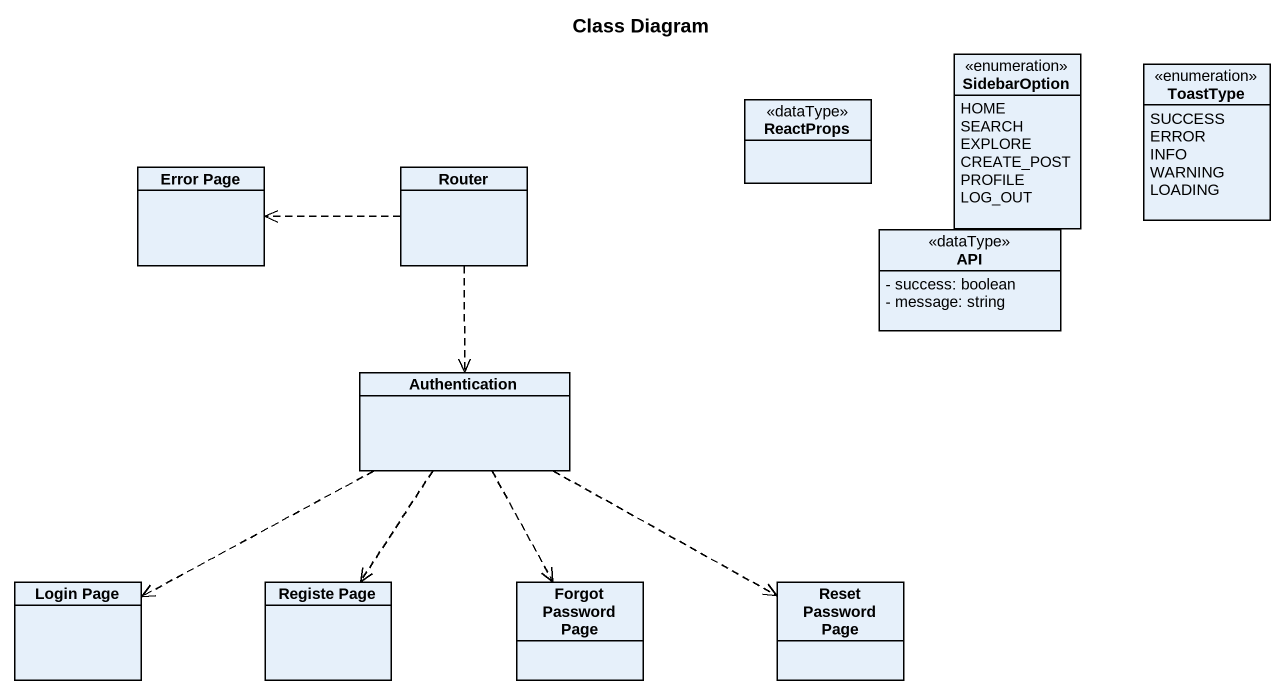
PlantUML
@startuml
title Class Diagram
hide circle
hide empty members
skinparam classAttributeIconSize 0
enum SidebarOption {
  HOME
  SEARCH
  EXPLORE
  CREATE_POST
  PROFILE
  LOG_OUT
}
enum ToastType {
  SUCCESS
  ERROR
  INFO
  WARNING
  LOADING
}
class ReactProps <<dataType>>
class "Error Page" as Error_Page
class Router
class API <<dataType>> {
  - success: boolean
  - message: string
}
class Authentication
class "Login Page" as Login_Page
class "Registe Page" as Registe_Page
class "Forgot Password Page" as Forgot_Password_Page
class "Reset Password Page" as Reset_Password_Page
Router .left.> Error_Page
Router ..> Authentication
Authentication .left.> Login_Page
Authentication ..> Registe_Page
Authentication ..> Forgot_Password_Page
Authentication .right.> Reset_Password_Page
@enduml
